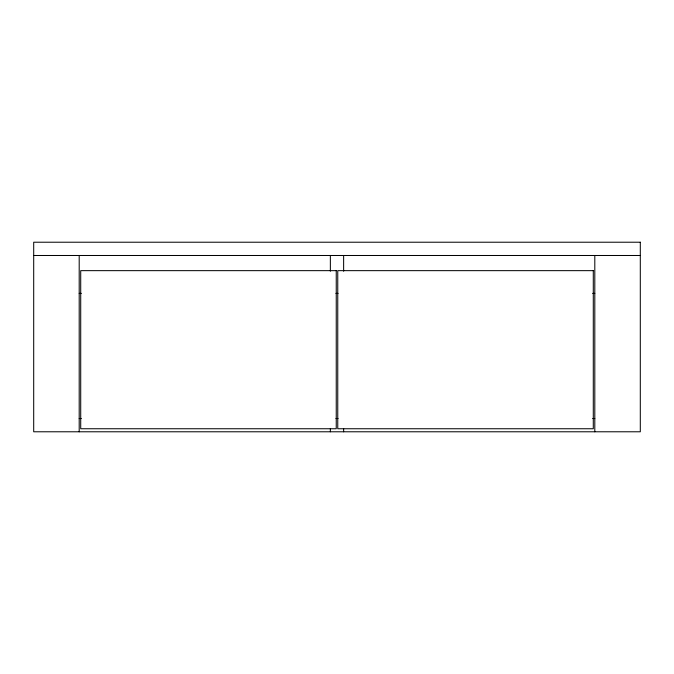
<?xml version="1.0" encoding="UTF-8"?>
<svg xmlns="http://www.w3.org/2000/svg" width="674" height="674" viewBox="0 0 674 674"><rect width="100%" height="100%" fill="white"/><g stroke="black" fill="none" stroke-linecap="round" stroke-linejoin="round"><path stroke-width="1.01" d="M33.7 255.488L640.3 255.488M79.195 293.401L81.301 293.401M335.947 293.401L338.053 293.401M592.699 293.401L594.805 293.401M79.195 418.512L81.301 418.512M335.947 418.512L338.053 418.512M592.699 418.512L594.805 418.512M594.805 255.488L594.805 431.781M343.63 255.488L343.63 271.226M343.63 428.63L343.63 431.781M330.361 255.488L330.361 271.226M330.361 428.63L330.361 431.781M79.195 255.488L79.195 431.781M640.3 242.219L33.7 242.219L33.7 431.781L640.3 431.781L640.3 242.219M336.242 270.653L80.712 270.653L80.712 428.748L336.242 428.748L336.242 270.653M593.289 270.653L337.758 270.653L337.758 428.748L593.289 428.748L593.289 270.653"/></g></svg>
